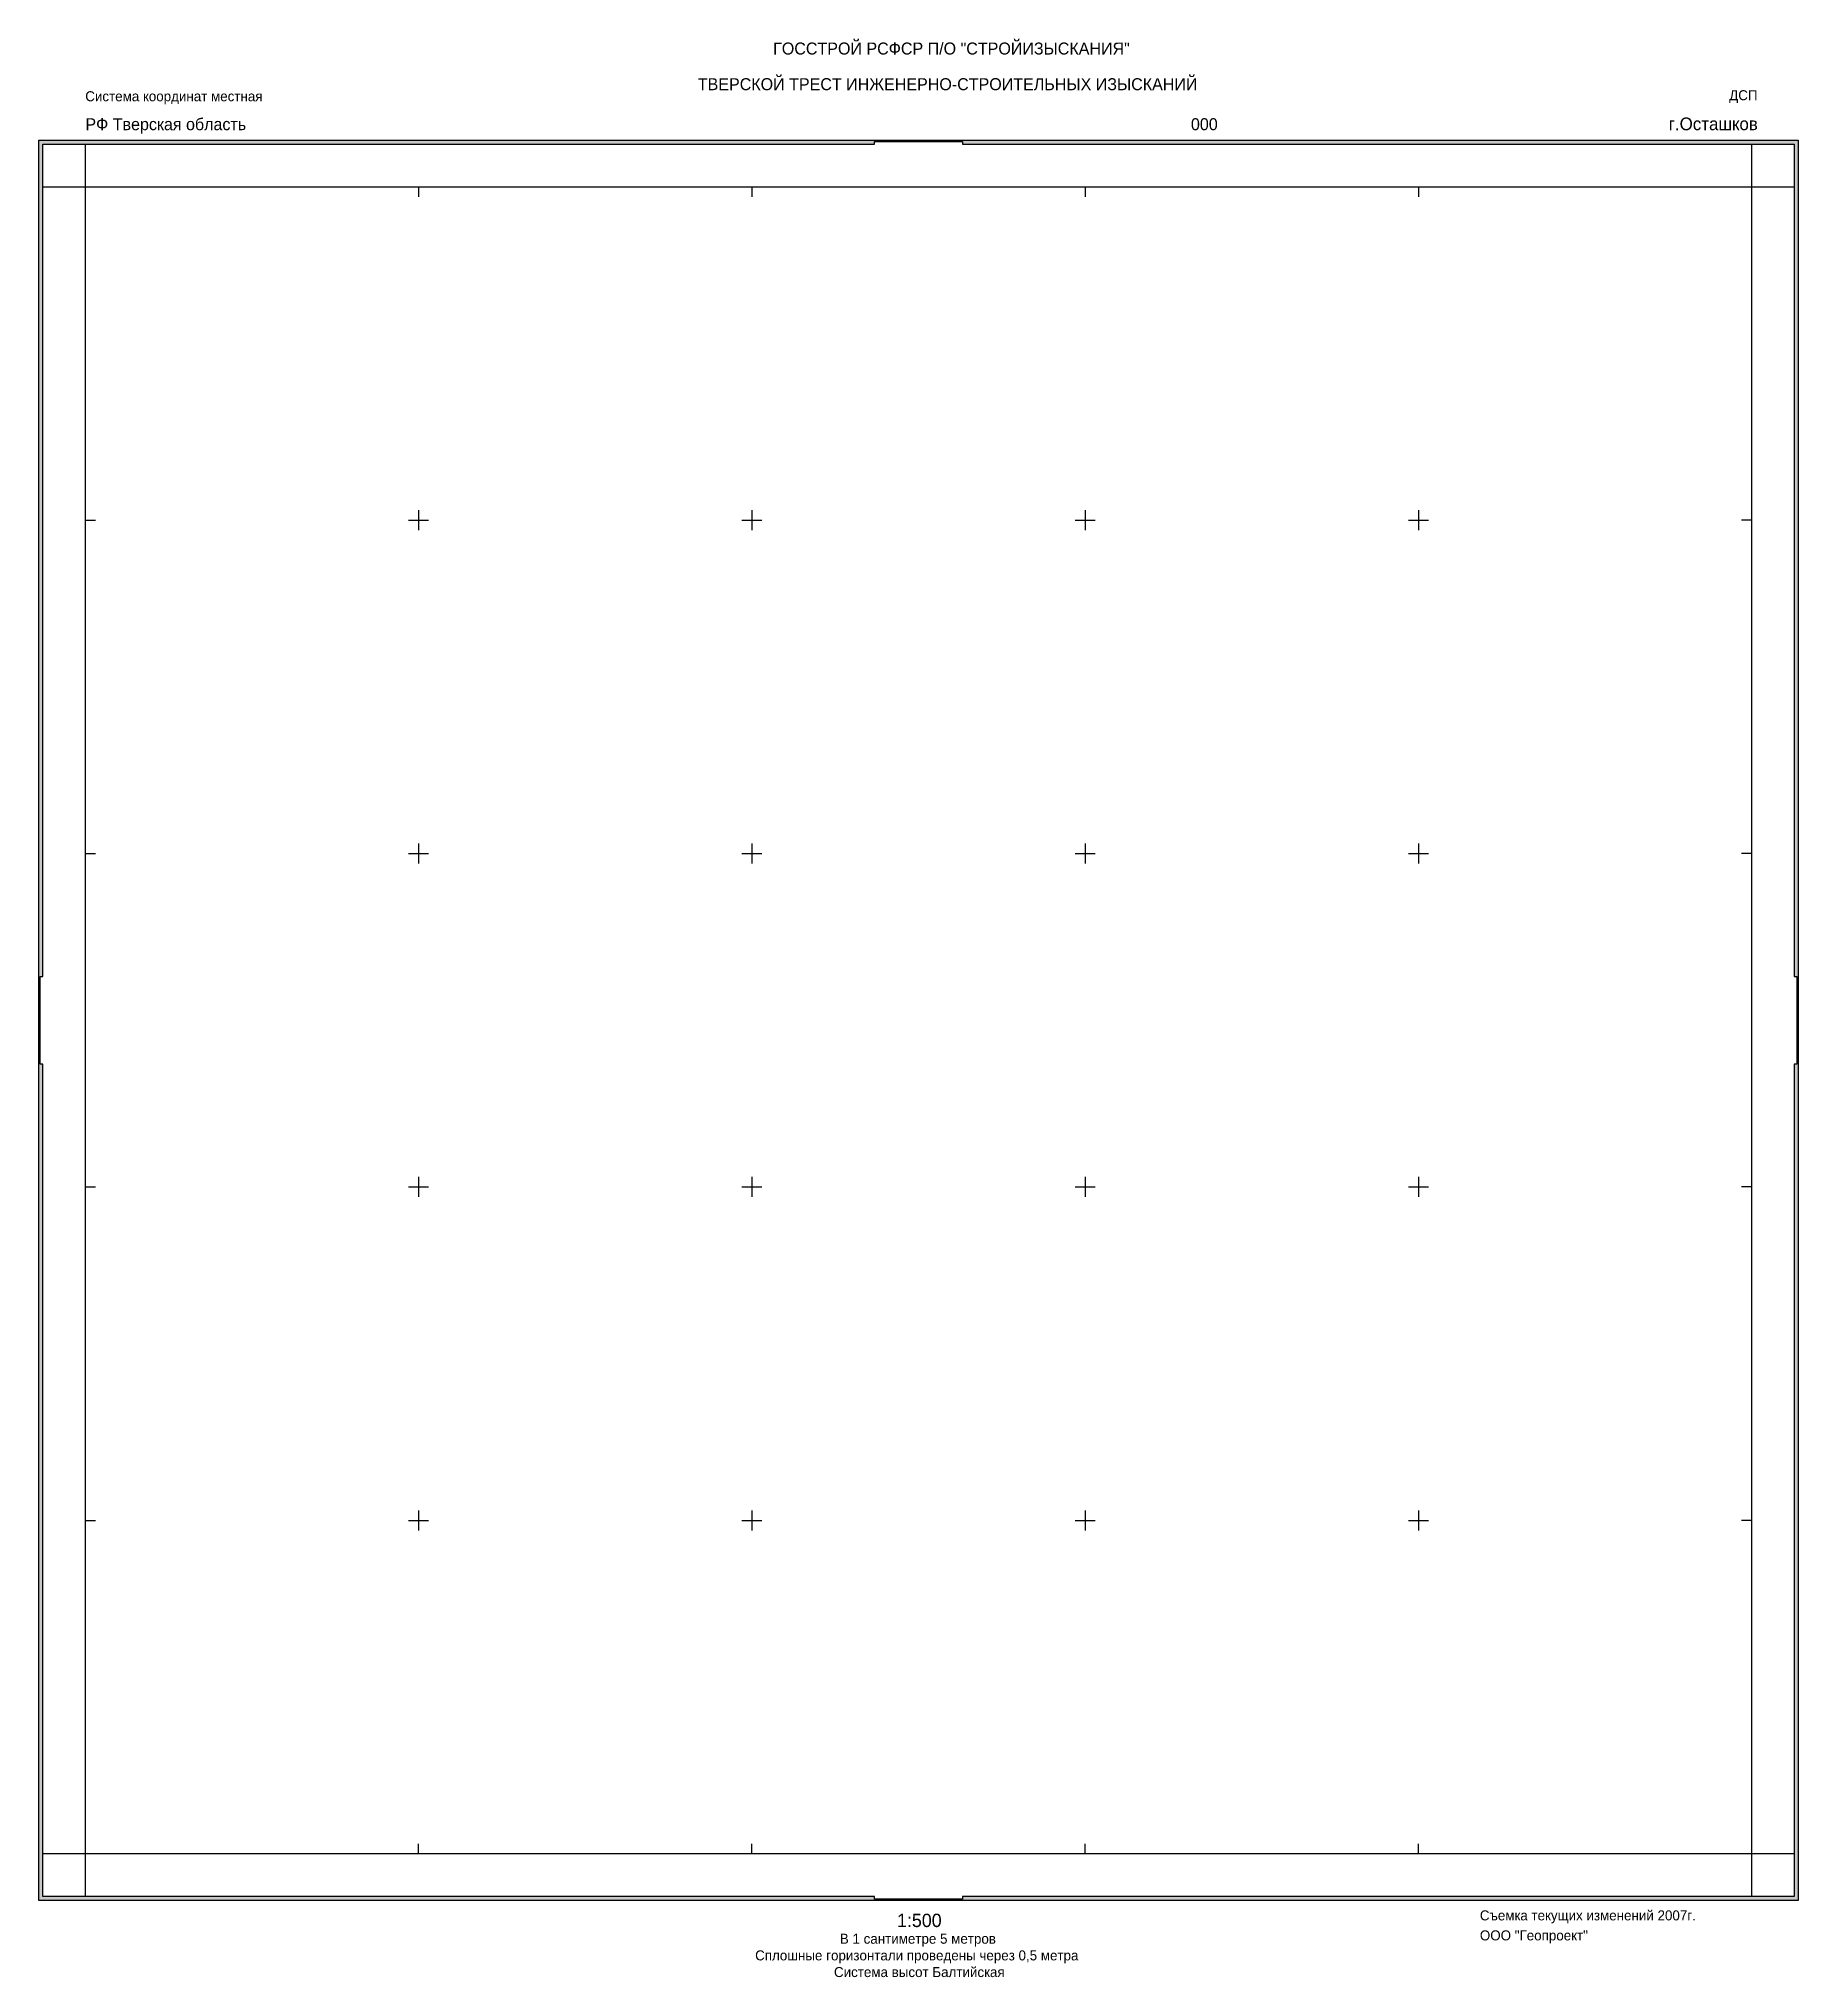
# Model space of a CAD drawing. Header units: metres. Extents: x 21298 to 21562, y 9680 to 9971.
import ezdxf

# ---------------------------------------------------------------- set-up
doc = ezdxf.new("R2010")
doc.units = ezdxf.units.M
doc.layers.add('Формат', color=7, linetype='Continuous')
doc.styles.add('Древний курсив полужирный (Д-432)', font='d432.ttf')
doc.styles.add('Рубленый широкий (Р-151)', font='d431.ttf')
doc.styles.add('Топографический полужирный (Т-132)', font='t132.ttf')

msp = doc.modelspace()

# ---------------------------------------------------------------- hatches: boundary and pattern name
at = {"layer": 'Формат', "linetype": 'Continuous'}
h = msp.add_hatch(color=256, dxfattribs=at)
h.paths.add_polyline_path([(21561.16, 9830.35), (21561.56, 9830.35), (21561.56, 9817.16), (21561.16, 9817.16), (21561.16, 9692.36), (21436.35, 9692.36), (21436.35, 9691.96), (21423.17, 9691.96), (21423.17, 9692.36), (21298.36, 9692.36), (21298.36, 9817.16), (21297.96, 9817.16), (21297.96, 9830.35), (21298.36, 9830.35), (21298.36, 9955.16), (21423.17, 9955.16), (21423.17, 9955.56), (21436.35, 9955.56), (21436.35, 9955.16), (21561.16, 9955.16)], flags=16)
h.paths.add_polyline_path([(21297.76, 9955.76), (21561.76, 9955.76), (21561.76, 9691.76), (21297.76, 9691.76)])

# ---------------------------------------------------------------- linework, layer by layer
for p, q in [((21304.76, 9692.36), (21304.76, 9955.16)), ((21554.76, 9955.16), (21554.76, 9692.36)), ((21298.36, 9948.76), (21561.16, 9948.76)), ((21561.16, 9698.76), (21298.36, 9698.76))]:
    msp.add_line(p, q, dxfattribs=at)
at = {"layer": 'Формат', "color": 72, "linetype": 'Continuous'}
for p, q in [((21354.76, 9948.76), (21354.76, 9947.26)), ((21404.76, 9948.76), (21404.76, 9947.26)), ((21454.76, 9948.76), (21454.76, 9947.26)), ((21504.76, 9948.76), (21504.76, 9947.26)), ((21354.76, 9900.26), (21354.76, 9897.26)), ((21404.76, 9900.26), (21404.76, 9897.26)), ((21454.76, 9900.26), (21454.76, 9897.26)), ((21504.76, 9900.26), (21504.76, 9897.26)), ((21304.76, 9898.76), (21306.26, 9898.76)), ((21353.26, 9898.76), (21356.26, 9898.76)), ((21403.26, 9898.76), (21406.26, 9898.76)), ((21453.26, 9898.76), (21456.26, 9898.76)), ((21503.26, 9898.76), (21506.26, 9898.76)), ((21554.76, 9898.76), (21553.26, 9898.76)), ((21354.76, 9850.26), (21354.76, 9847.26)), ((21404.76, 9850.26), (21404.76, 9847.26)), ((21454.76, 9850.26), (21454.76, 9847.26)), ((21504.76, 9850.26), (21504.76, 9847.26)), ((21304.76, 9848.76), (21306.26, 9848.76)), ((21353.26, 9848.76), (21356.26, 9848.76)), ((21403.26, 9848.76), (21406.26, 9848.76)), ((21453.26, 9848.76), (21456.26, 9848.76)), ((21503.26, 9848.76), (21506.26, 9848.76)), ((21554.76, 9848.76), (21553.26, 9848.76)), ((21304.76, 9798.76), (21306.26, 9798.76)), ((21353.26, 9798.76), (21356.26, 9798.76)), ((21354.76, 9800.26), (21354.76, 9797.26)), ((21403.26, 9798.76), (21406.26, 9798.76)), ((21404.76, 9800.26), (21404.76, 9797.26)), ((21453.26, 9798.76), (21456.26, 9798.76)), ((21454.76, 9800.26), (21454.76, 9797.26)), ((21503.26, 9798.76), (21506.26, 9798.76)), ((21504.76, 9800.26), (21504.76, 9797.26)), ((21554.76, 9798.76), (21553.26, 9798.76)), ((21304.76, 9748.76), (21306.26, 9748.76)), ((21353.26, 9748.76), (21356.26, 9748.76)), ((21354.76, 9750.26), (21354.76, 9747.26)), ((21403.26, 9748.76), (21406.26, 9748.76)), ((21404.76, 9750.26), (21404.76, 9747.26)), ((21453.26, 9748.76), (21456.26, 9748.76)), ((21454.76, 9750.26), (21454.76, 9747.26)), ((21503.26, 9748.76), (21506.26, 9748.76)), ((21504.76, 9750.26), (21504.76, 9747.26)), ((21554.76, 9748.76), (21553.26, 9748.76)), ((21354.76, 9698.76), (21354.76, 9700.26)), ((21404.76, 9698.76), (21404.76, 9700.26)), ((21454.76, 9698.76), (21454.76, 9700.26)), ((21504.76, 9698.76), (21504.76, 9700.26))]:
    msp.add_line(p, q, dxfattribs=at)
at = {"layer": 'Формат', "linetype": 'Continuous', "flags": 128}
for points in [[(21297.76, 9955.76), (21561.76, 9955.76), (21561.76, 9691.76), (21297.76, 9691.76)], [(21561.16, 9830.35), (21561.56, 9830.35), (21561.56, 9817.16), (21561.16, 9817.16), (21561.16, 9692.36), (21436.35, 9692.36), (21436.35, 9691.96), (21423.17, 9691.96), (21423.17, 9692.36), (21298.36, 9692.36), (21298.36, 9817.16), (21297.96, 9817.16), (21297.96, 9830.35), (21298.36, 9830.35), (21298.36, 9955.16), (21423.17, 9955.16), (21423.17, 9955.56), (21436.35, 9955.56), (21436.35, 9955.16), (21561.16, 9955.16)]]:
    msp.add_lwpolyline(points, close=True, dxfattribs=at)

# ---------------------------------------------------------------- texts
at = {"layer": 'Формат', "linetype": 'Continuous'}
for s, height, style, p in [('ГОССТРОЙ РСФСР П/О "СТРОЙИЗЫСКАНИЯ"', 1.8, 'Топографический полужирный (Т-132)', (21407.95, 9968.61)), ('ТВЕРСКОЙ ТРЕСТ ИНЖЕНЕРНО-СТРОИТЕЛЬНЫХ ИЗЫСКАНИЙ', 1.8, 'Топографический полужирный (Т-132)', (21396.65, 9963.26)), ('Система координат местная', 1.5, 'Рубленый широкий (Р-151)', (21304.74, 9961.6)), ('ДСП', 1.5, 'Древний курсив полужирный (Д-432)', (21551.4, 9961.76)), ('РФ Тверская область', 1.8, 'Топографический полужирный (Т-132)', (21304.76, 9957.26)), ('000', 1.8, 'Топографический полужирный (Т-132)', (21470.64, 9957.26)), ('г.Осташков', 1.9, 'Топографический полужирный (Т-132)', (21542.33, 9957.26)), ('Съемка текущих изменений 2007г.', 1.5, 'Рубленый широкий (Р-151)', (21513.99, 9688.76)), ('1:500', 2, 'Топографический полужирный (Т-132)', (21426.54, 9687.76)), ('В 1 сантиметре 5 метров', 1.5, 'Рубленый широкий (Р-151)', (21417.96, 9685.26)), ('ООО "Геопроект"', 1.5, 'Рубленый широкий (Р-151)', (21513.99, 9685.76)), ('Сплошные горизонтали проведены через 0,5 метра', 1.5, 'Рубленый широкий (Р-151)', (21405.25, 9682.76)), ('Система высот Балтийская', 1.5, 'Рубленый широкий (Р-151)', (21417.08, 9680.26))]:
    msp.add_text(s, height=height, dxfattribs=dict(at, style=style)).set_placement(p)

doc.saveas('drawing.dxf')
